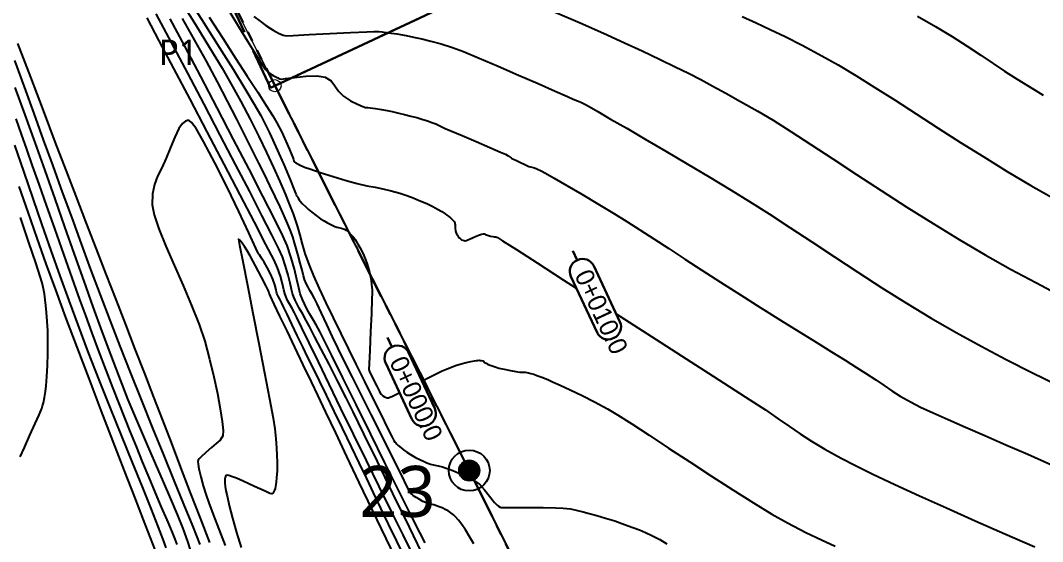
# Model space of a CAD drawing. Header units: millimetres. Extents: x 86 to 591881, y 99 to 1307229.
# Drawn here: x 590577.73 to 590627.72, y 1307025.67 to 1307051.16 of the extents above; entities that cross this region are included whole.
import ezdxf
from ezdxf.enums import TextEntityAlignment as Align

# ---------------------------------------------------------------- set-up
doc = ezdxf.new("R2010")
doc.units = ezdxf.units.MM
for name, pattern in [('CENTER2', [1.125, 0.75, -0.125, 0.125, -0.125]), ('DASHED', [0.75, 0.5, -0.25]), ('PHANTOM', [2.5, 1.25, -0.25, 0.25, -0.25, 0.25, -0.25])]:
    doc.linetypes.add(name, pattern=pattern)
for name, color, linetype, lineweight in [('_BLOQUES', 9, 'Continuous', 20), ('_BORDILLOS Y CUNETAS', 252, 'Continuous', 20), ('COTAS', 40, 'Continuous', 5), ('CUADROS', 9, 'Continuous', 20)]:
    doc.layers.add(name, color=color, linetype=linetype, lineweight=lineweight)
for name, color, linetype in [('_BREAKLINES CORRIDOR', 7, 'Continuous'), ('_MOJONES', 1, 'Continuous'), ('_PUNTOS TOPOGRAFICOS', 1, 'Continuous'), ('C-PROP-BNDY', 150, 'Continuous'), ('C-PROP-LINE', 230, 'Continuous'), ('C-ROAD-CORR-BNDY', 1, 'CENTER2'), ('C-ROAD-SAMP-TEXT', 11, 'Continuous'), ('C-TOPO-MAJR', 9, 'Continuous'), ('C-TOPO-MINR', 8, 'Continuous'), ('Perimetro', 7, 'Continuous')]:
    doc.layers.add(name, color=color, linetype=linetype)
doc.styles.add('ST - ETIQUETAS', font='', dxfattribs={"height": 2.5})
doc.styles.get("Standard").update_dxf_attribs({"font": 'simplex.shx'})
doc.styles.get('ST - ETIQUETAS').set_extended_font_data('Roboto Thin')

# ---------------------------------------------------------------- blocks, each defined once
blk = doc.blocks.new('*X1')
for p, q in [((69.5, 22.75), (70, 22.75)), ((69.502, 22.781), (69.998, 22.781)), ((69.508, 22.812), (69.992, 22.812)), ((69.518, 22.844), (69.982, 22.844)), ((69.533, 22.875), (69.967, 22.875)), ((69.555, 22.906), (69.945, 22.906)), ((69.585, 22.938), (69.915, 22.938)), ((69.629, 22.969), (69.871, 22.969)), ((69.502, 22.719), (69.998, 22.719)), ((69.508, 22.688), (69.992, 22.688)), ((69.518, 22.656), (69.982, 22.656)), ((69.533, 22.625), (69.967, 22.625)), ((69.555, 22.594), (69.945, 22.594)), ((69.585, 22.562), (69.915, 22.562)), ((69.629, 22.531), (69.871, 22.531))]:
    blk.add_line(p, q)
blk = doc.blocks.new('Drill Hole')
at = {"color": 0, "linetype": 'ByBlock', "lineweight": -2}
for radius in [0.05, 0.025]:
    blk.add_circle((0, 0), radius, dxfattribs=at)
at = {"color": 0, "linetype": 'ByBlock', "lineweight": -2, "xscale": 0.1000000000000227, "yscale": 0.1000000000000227, "zscale": 0.1000000000000227}
blk.add_blockref('*X1', (-6.975, -2.275), dxfattribs=at)
blk = doc.blocks.new('*U51', base_point=(590555.4584, 1307117.894, 460.616))
at = {"layer": '_PUNTOS TOPOGRAFICOS', "color": 2, "linetype": 'ByBlock', "lineweight": -2, "xscale": 20, "yscale": 20, "zscale": 20}
blk.add_blockref('Drill Hole', (590555.4584, 1307117.894, 460.616), dxfattribs=at)
blk = doc.blocks.new('*U122', base_point=(590599.6828, 1307029.141, 456.25))
at = {"layer": '_PUNTOS TOPOGRAFICOS', "color": 2, "linetype": 'ByBlock', "lineweight": -2, "xscale": 20, "yscale": 20, "zscale": 20}
blk.add_blockref('Drill Hole', (590599.6828, 1307029.141, 456.25), dxfattribs=at)

msp = doc.modelspace()

# ---------------------------------------------------------------- hatches: boundary and pattern name
at = {"layer": '_MOJONES'}
h = msp.add_hatch(color=5, dxfattribs=at)
h.dxf.hatch_style = 1
h.paths.add_polyline_path([(590599.482, 1307029.599, 0.297664), (590599.183, 1307029.141, 0.541231), (590599.884, 1307028.683), (590599.683, 1307029.141)])
h.paths.add_polyline_path([(590599.482, 1307029.599), (590599.683, 1307029.141), (590600.154, 1307029.309, 0.43503)])
h.paths.add_polyline_path([(590600.183, 1307029.141, 0.085961), (590600.154, 1307029.309), (590599.683, 1307029.141), (590599.884, 1307028.683, 0.297664)])

# ---------------------------------------------------------------- linework, layer by layer
at = {"layer": '_BLOQUES', "flags": 128}
msp.add_lwpolyline([(590590.178, 1307047.968), (590628.051, 1307065.704), (590657.956, 1307007.818), (590654.811, 1307006.619), (590647.927, 1307003.89), (590634.295, 1306998.682), (590617.753, 1306992.343), (590613.249, 1307001.467), (590607.385, 1307013.689), (590599.683, 1307029.141), (590590.178, 1307047.968)], dxfattribs=at)
at = {"layer": '_BORDILLOS Y CUNETAS'}
for p, q in [((590590.178, 1307047.968), (590628.051, 1307065.704)), ((590589.502, 1307049.308), (590590.178, 1307047.968))]:
    msp.add_line(p, q, dxfattribs=at)
at = {"layer": '_BREAKLINES CORRIDOR', "flags": 128}
msp.add_lwpolyline([(590590.178, 1307047.968), (590628.051, 1307065.704), (590657.956, 1307007.818)], dxfattribs=at)
at = {"layer": 'C-PROP-BNDY', "color": 150, "linetype": 'Continuous', "lineweight": -3}
msp.add_polyline3d([(590645.365, 1307032.182, 0), (590628.051, 1307065.704, 0), (590590.178, 1307047.968, 0), (590599.683, 1307029.141, 0), (590607.385, 1307013.689, 0), (590613.279, 1307001.404, 0), (590617.753, 1306992.343, 0), (590634.295, 1306998.682, 0), (590647.927, 1307003.89, 0), (590654.811, 1307006.619, 0), (590657.956, 1307007.818, 0), (590645.365, 1307032.182, 0)], dxfattribs=at)
at = {"layer": 'C-PROP-LINE', "color": 242, "linetype": 'PHANTOM', "lineweight": 30, "ltscale": 2}
msp.add_polyline3d([(590770.61, 1307195.56, 0), (590758.844, 1307190.632, 0), (590723.27, 1307176.59, 0), (590706.232, 1307169.71, 0), (590701.633, 1307167.294, 0), (590694.689, 1307164.346, 0), (590675.329, 1307157.469, 0), (590657.48, 1307151.491, 0), (590649.902, 1307149.162, 0), (590644.427, 1307147.302, 0), (590626.458, 1307141.007, 0), (590607.647, 1307135.099, 0), (590589.284, 1307128.797, 0), (590569.914, 1307123.056, 0), (590555.458, 1307117.894, 0), (590558.142, 1307111.778, 0), (590566.251, 1307095.473, 0), (590568.284, 1307091.697, 0), (590572.463, 1307083.744, 0), (590579.2, 1307069.199, 0), (590585.242, 1307057.746, 0), (590599.683, 1307029.141, 0), (590607.385, 1307013.689, 0)], dxfattribs=at)
at = {"layer": 'C-ROAD-CORR-BNDY', "color": 166, "linetype": 'DASHED', "lineweight": 30, "ltscale": 4}
msp.add_lwpolyline([(590589.966, 1307047.869), (590598.442, 1307051.838), (590592.504, 1307064.516), (590584.029, 1307060.547)], close=True, dxfattribs=at)
at = {"layer": 'C-TOPO-MAJR', "color": 40, "linetype": 'Continuous', "lineweight": -3}
for points, elevation in [([(590585.892, 1307052.332), (590586.699, 1307051.05), (590587.453, 1307049.853), (590588.133, 1307048.77), (590588.714, 1307047.832), (590589.173, 1307047.069), (590589.488, 1307046.51), (590589.912, 1307045.662), (590590.31, 1307044.802), (590590.659, 1307044.002), (590590.937, 1307043.337), (590591.122, 1307042.88), (590591.192, 1307042.705), (590591.216, 1307042.645), (590591.241, 1307042.586), (590591.277, 1307042.523), (590591.318, 1307042.457), (590591.366, 1307042.391), (590591.42, 1307042.321), (590591.516, 1307042.212), (590591.687, 1307042.036), (590591.822, 1307041.912), (590591.986, 1307041.773), (590592.195, 1307041.613), (590592.411, 1307041.462), (590592.594, 1307041.348), (590592.756, 1307041.255), (590592.98, 1307041.144), (590593.116, 1307041.085), (590593.202, 1307041.054), (590593.283, 1307041.028), (590593.36, 1307041.01), (590593.436, 1307040.992), (590593.511, 1307040.97), (590593.584, 1307040.944), (590593.657, 1307040.9), (590593.734, 1307040.848), (590593.807, 1307040.785), (590593.884, 1307040.711), (590593.956, 1307040.63), (590594.032, 1307040.537), (590594.103, 1307040.44), (590594.176, 1307040.331), (590594.241, 1307040.222), (590594.337, 1307040.052), (590594.443, 1307039.842), (590594.529, 1307039.654), (590594.595, 1307039.49), (590594.669, 1307039.282), (590594.738, 1307039.074), (590594.787, 1307038.903), (590594.836, 1307038.692), (590594.882, 1307038.45), (590594.911, 1307038.249), (590594.927, 1307038.11), (590594.937, 1307037.972), (590594.939, 1307037.834), (590594.927, 1307037.521), (590594.896, 1307036.818), (590594.856, 1307035.924), (590594.816, 1307035.037), (590594.786, 1307034.358), (590594.773, 1307034.086), (590594.787, 1307034.027), (590594.827, 1307033.943), (590594.922, 1307033.75), (590595.035, 1307033.52), (590595.163, 1307033.261), (590595.287, 1307033.014), (590595.345, 1307032.899), (590595.403, 1307032.838), (590595.45, 1307032.803), (590595.533, 1307032.754), (590595.618, 1307032.715), (590595.669, 1307032.699), (590595.73, 1307032.7), (590595.799, 1307032.724), (590595.894, 1307032.761), (590596.119, 1307032.875), (590596.635, 1307033.14), (590597.263, 1307033.462), (590597.83, 1307033.752), (590598.159, 1307033.917), (590598.363, 1307034.015), (590598.527, 1307034.089), (590598.736, 1307034.172), (590599.011, 1307034.271), (590599.288, 1307034.359), (590599.534, 1307034.428), (590599.755, 1307034.477), (590599.942, 1307034.51), (590600.032, 1307034.523), (590600.1, 1307034.529), (590600.162, 1307034.532), (590600.217, 1307034.53), (590600.267, 1307034.527), (590600.344, 1307034.508), (590600.39, 1307034.475), (590600.434, 1307034.432), (590600.503, 1307034.386), (590600.584, 1307034.347), (590600.706, 1307034.293), (590600.801, 1307034.257), (590600.949, 1307034.208), (590601.13, 1307034.155), (590601.387, 1307034.094), (590601.702, 1307034.028), (590601.964, 1307033.982), (590602.16, 1307033.961), (590602.324, 1307033.951), (590602.414, 1307033.946), (590602.501, 1307033.935), (590602.587, 1307033.921), (590602.695, 1307033.892), (590602.836, 1307033.849), (590602.985, 1307033.797), (590603.231, 1307033.706), (590603.523, 1307033.586), (590603.756, 1307033.483), (590604.135, 1307033.313), (590604.626, 1307033.086), (590605.198, 1307032.81), (590605.817, 1307032.497), (590606.451, 1307032.155), (590606.942, 1307031.861), (590607.63, 1307031.423), (590608.475, 1307030.872), (590609.433, 1307030.242), (590610.465, 1307029.564), (590611.527, 1307028.87), (590612.579, 1307028.192), (590613.579, 1307027.563), (590614.484, 1307027.014), (590615.255, 1307026.577), (590616.15, 1307026.11), (590616.905, 1307025.743), (590617.578, 1307025.44)], 456.5), ([(590597.564, 1307024.704), (590596.754, 1307026.368), (590595.947, 1307028.024), (590595.19, 1307029.579), (590594.526, 1307030.937), (590594.002, 1307032.006), (590593.663, 1307032.69), (590593.239, 1307033.532), (590592.826, 1307034.34), (590592.447, 1307035.077), (590592.121, 1307035.704), (590591.87, 1307036.183), (590591.714, 1307036.477), (590591.526, 1307036.815), (590591.368, 1307037.088), (590591.245, 1307037.314), (590591.163, 1307037.482), (590591.103, 1307037.619), (590591.039, 1307037.794), (590590.987, 1307037.992), (590590.919, 1307038.303), (590590.827, 1307038.696), (590590.705, 1307039.14), (590590.545, 1307039.603), (590590.37, 1307039.984), (590590.029, 1307040.674), (590589.546, 1307041.625), (590588.948, 1307042.787), (590588.26, 1307044.113), (590587.508, 1307045.553), (590586.718, 1307047.06), (590585.916, 1307048.584), (590585.128, 1307050.077), (590584.379, 1307051.49)], 455.5), ([(590599.906, 1307025.561), (590599.714, 1307025.878), (590599.493, 1307026.237), (590599.321, 1307026.498), (590599.151, 1307026.715), (590599, 1307026.89), (590598.92, 1307026.975), (590598.855, 1307027.027), (590598.788, 1307027.077), (590598.718, 1307027.124), (590598.647, 1307027.169), (590598.54, 1307027.222), (590598.357, 1307027.308), (590598.21, 1307027.373), (590598.082, 1307027.421), (590597.952, 1307027.461), (590597.807, 1307027.495), (590597.665, 1307027.529), (590597.539, 1307027.576), (590597.416, 1307027.631), (590597.229, 1307027.734), (590597.082, 1307027.821), (590597.006, 1307027.874), (590596.94, 1307027.924), (590596.878, 1307027.979), (590596.831, 1307028.022), (590596.792, 1307028.067), (590596.669, 1307028.314), (590596.348, 1307028.957), (590595.897, 1307029.859), (590595.387, 1307030.88), (590594.887, 1307031.883), (590594.465, 1307032.728), (590594.191, 1307033.277), (590593.975, 1307033.709), (590593.802, 1307034.051), (590593.645, 1307034.364), (590593.474, 1307034.707), (590593.262, 1307035.141), (590593, 1307035.688), (590592.721, 1307036.28), (590592.459, 1307036.841), (590592.246, 1307037.293), (590592.116, 1307037.559), (590591.996, 1307037.773), (590591.892, 1307037.943), (590591.802, 1307038.103), (590591.71, 1307038.291), (590591.634, 1307038.486), (590591.578, 1307038.671), (590591.506, 1307038.946), (590591.417, 1307039.285), (590591.312, 1307039.665), (590591.217, 1307040.004), (590591.14, 1307040.284), (590591.052, 1307040.568), (590590.925, 1307040.92), (590590.799, 1307041.229), (590590.633, 1307041.607), (590590.431, 1307042.047), (590590.196, 1307042.543), (590589.933, 1307043.087), (590589.647, 1307043.673), (590589.395, 1307044.184), (590589.089, 1307044.804), (590588.73, 1307045.521), (590588.322, 1307046.326), (590587.867, 1307047.208), (590587.367, 1307048.157), (590586.827, 1307049.162), (590586.247, 1307050.214), (590585.657, 1307051.257)], 456), ([(590587.971, 1307051.557), (590588.395, 1307050.871), (590588.835, 1307050.151), (590589.239, 1307049.492), (590589.55, 1307048.994), (590589.716, 1307048.754), (590589.91, 1307048.588), (590590.093, 1307048.47), (590590.188, 1307048.416), (590590.255, 1307048.378), (590590.317, 1307048.345), (590590.375, 1307048.321), (590590.428, 1307048.3), (590590.516, 1307048.283), (590590.695, 1307048.312), (590591.13, 1307048.375), (590591.689, 1307048.435), (590592.238, 1307048.452), (590592.644, 1307048.388), (590592.928, 1307048.204), (590593.112, 1307047.964), (590593.284, 1307047.702), (590593.533, 1307047.449), (590593.875, 1307047.231), (590594.219, 1307047.059), (590594.487, 1307046.945), (590594.604, 1307046.902), (590594.665, 1307046.898), (590594.727, 1307046.897), (590594.844, 1307046.883), (590595.096, 1307046.849), (590595.396, 1307046.801), (590595.662, 1307046.751), (590595.917, 1307046.697), (590596.232, 1307046.625), (590596.523, 1307046.555), (590596.825, 1307046.479), (590597.115, 1307046.403), (590597.37, 1307046.33), (590597.638, 1307046.247), (590597.852, 1307046.173), (590598.052, 1307046.096), (590598.215, 1307046.023), (590598.341, 1307045.958), (590598.502, 1307045.88), (590598.784, 1307045.758), (590599.337, 1307045.523), (590600.02, 1307045.233), (590600.693, 1307044.947), (590601.217, 1307044.723), (590601.452, 1307044.62), (590601.595, 1307044.535), (590601.683, 1307044.477), (590601.726, 1307044.443), (590601.769, 1307044.409), (590601.842, 1307044.374), (590601.998, 1307044.3), (590602.186, 1307044.212), (590602.371, 1307044.125), (590602.526, 1307044.053), (590602.605, 1307044.018), (590602.671, 1307043.997), (590602.739, 1307043.979), (590602.807, 1307043.963), (590602.875, 1307043.945), (590602.995, 1307043.896), (590603.202, 1307043.799), (590603.407, 1307043.685), (590603.844, 1307043.437), (590604.456, 1307043.084), (590605.187, 1307042.657), (590605.98, 1307042.186), (590606.78, 1307041.701), (590607.384, 1307041.324), (590608.025, 1307040.916), (590608.707, 1307040.474), (590609.437, 1307039.999), (590610.221, 1307039.488), (590611.063, 1307038.941), (590611.969, 1307038.356), (590612.946, 1307037.733), (590613.944, 1307037.102), (590614.902, 1307036.501), (590615.806, 1307035.936), (590616.644, 1307035.415), (590617.402, 1307034.945), (590618.066, 1307034.533), (590618.623, 1307034.186), (590619.06, 1307033.912), (590619.575, 1307033.575), (590619.978, 1307033.298), (590620.346, 1307033.045), (590620.759, 1307032.785), (590621.292, 1307032.483), (590621.757, 1307032.248), (590622.368, 1307031.963), (590623.107, 1307031.632), (590623.957, 1307031.259), (590624.901, 1307030.849), (590625.921, 1307030.406), (590627.001, 1307029.935), (590628.123, 1307029.439)], 457), ([(590603.888, 1307051.572), (590605.102, 1307051.043), (590606.248, 1307050.535), (590607.278, 1307050.07), (590608.144, 1307049.668), (590609.02, 1307049.252), (590609.761, 1307048.895), (590610.409, 1307048.574), (590611.009, 1307048.266), (590611.604, 1307047.95), (590612.238, 1307047.601), (590612.955, 1307047.198), (590613.798, 1307046.718), (590614.539, 1307046.275), (590615.41, 1307045.728), (590616.392, 1307045.092), (590617.469, 1307044.386), (590618.623, 1307043.629), (590619.835, 1307042.837), (590621.089, 1307042.029), (590622.365, 1307041.223), (590623.647, 1307040.436), (590624.916, 1307039.687), (590626.156, 1307038.993), (590627.387, 1307038.333), (590628.64, 1307037.676)], 457.5), ([(590621.612, 1307051.367), (590622.489, 1307050.867), (590623.293, 1307050.377), (590624.029, 1307049.905), (590624.699, 1307049.459), (590625.307, 1307049.048), (590625.857, 1307048.68), (590626.352, 1307048.364), (590626.907, 1307048.023), (590627.357, 1307047.744), (590627.755, 1307047.497)], 458), ([(590577.439, 1307049.206), (590577.914, 1307047.906), (590578.385, 1307046.612), (590578.852, 1307045.323), (590579.316, 1307044.041), (590579.778, 1307042.765), (590580.24, 1307041.496), (590580.702, 1307040.234), (590581.166, 1307038.979), (590581.632, 1307037.732), (590582.103, 1307036.493), (590582.595, 1307035.224), (590583.116, 1307033.903), (590583.655, 1307032.56), (590584.197, 1307031.219), (590584.73, 1307029.909), (590585.241, 1307028.657), (590585.716, 1307027.489), (590586.142, 1307026.433), (590586.506, 1307025.515)], 455.5), ([(590577.517, 1307046.344), (590577.775, 1307045.599), (590578.032, 1307044.854), (590578.309, 1307044.054), (590578.626, 1307043.145), (590579.005, 1307042.075), (590579.395, 1307040.977), (590579.74, 1307040.001), (590580.052, 1307039.117), (590580.344, 1307038.296), (590580.626, 1307037.506), (590580.912, 1307036.718), (590581.212, 1307035.902), (590581.539, 1307035.027), (590581.909, 1307034.053), (590582.239, 1307033.197), (590582.541, 1307032.427), (590582.826, 1307031.712), (590583.106, 1307031.019), (590583.39, 1307030.317), (590583.692, 1307029.574), (590584.01, 1307028.802), (590584.325, 1307028.053), (590584.624, 1307027.352), (590584.893, 1307026.723), (590585.118, 1307026.191), (590585.285, 1307025.782), (590585.379, 1307025.52)], 456), ([(590596.581, 1307024.768), (590596.135, 1307025.688), (590595.733, 1307026.524), (590595.362, 1307027.302), (590595.009, 1307028.046), (590594.661, 1307028.778), (590594.304, 1307029.524), (590593.927, 1307030.308), (590593.491, 1307031.206), (590593.081, 1307032.047), (590592.701, 1307032.824), (590592.355, 1307033.53), (590592.046, 1307034.16), (590591.779, 1307034.708), (590591.556, 1307035.166), (590591.276, 1307035.748), (590591.009, 1307036.306), (590590.779, 1307036.791), (590590.607, 1307037.151), (590590.516, 1307037.336), (590590.414, 1307037.523), (590590.349, 1307037.637), (590590.306, 1307037.732), (590590.277, 1307037.804), (590590.256, 1307037.879), (590590.234, 1307037.987), (590590.176, 1307038.229), (590590.084, 1307038.51), (590589.964, 1307038.765), (590589.801, 1307039.07), (590589.649, 1307039.339), (590589.564, 1307039.485), (590589.476, 1307039.616), (590589.42, 1307039.695), (590589.38, 1307039.742), (590589.252, 1307040.023), (590588.911, 1307040.762), (590588.421, 1307041.805), (590587.846, 1307043.002), (590587.248, 1307044.199), (590586.693, 1307045.244), (590586.321, 1307045.868), (590586.106, 1307046.161), (590586, 1307046.255), (590585.961, 1307046.268), (590585.905, 1307046.265), (590585.8, 1307046.232), (590585.656, 1307046.12), (590585.482, 1307045.874), (590585.28, 1307045.451), (590585.08, 1307044.95), (590584.864, 1307044.425), (590584.642, 1307043.952), (590584.444, 1307043.537), (590584.289, 1307043.131), (590584.191, 1307042.684), (590584.17, 1307042.146), (590584.267, 1307041.654), (590584.507, 1307040.962), (590584.849, 1307040.12), (590585.256, 1307039.181), (590585.687, 1307038.194), (590586.106, 1307037.212), (590586.471, 1307036.285), (590586.745, 1307035.465), (590586.98, 1307034.595), (590587.188, 1307033.727), (590587.365, 1307032.902), (590587.505, 1307032.161), (590587.6, 1307031.544), (590587.646, 1307031.092), (590587.637, 1307030.846), (590587.508, 1307030.619), (590587.314, 1307030.466), (590587.076, 1307030.275), (590586.807, 1307030.019), (590586.572, 1307029.803), (590586.469, 1307029.709), (590586.421, 1307029.652), (590586.416, 1307029.572), (590586.424, 1307029.476), (590586.442, 1307029.327), (590586.479, 1307029.162), (590586.56, 1307028.83), (590586.675, 1307028.4), (590586.814, 1307027.938), (590586.947, 1307027.56), (590587.161, 1307026.984), (590587.433, 1307026.269), (590587.739, 1307025.474)], 455), ([(590584.32, 1307025.261), (590584.095, 1307025.849), (590583.757, 1307026.724), (590583.327, 1307027.836), (590582.825, 1307029.134), (590582.271, 1307030.566), (590581.688, 1307032.084), (590581.094, 1307033.635), (590580.511, 1307035.169), (590579.96, 1307036.635), (590579.46, 1307037.983), (590579, 1307039.252), (590578.55, 1307040.515), (590578.109, 1307041.775), (590577.673, 1307043.033)], 456.5)]:
    msp.add_lwpolyline(points, dxfattribs=dict(at, elevation=elevation))
at = {"layer": 'C-TOPO-MINR', "color": 44, "linetype": 'Continuous', "lineweight": -3}
for points, elevation in [([(590585.544, 1307052.171), (590586.291, 1307050.96), (590586.98, 1307049.834), (590587.593, 1307048.817), (590588.112, 1307047.93), (590588.518, 1307047.197), (590588.973, 1307046.322), (590589.39, 1307045.486), (590589.771, 1307044.696), (590590.112, 1307043.959), (590590.415, 1307043.283), (590590.677, 1307042.675), (590590.897, 1307042.142), (590591.075, 1307041.691), (590591.276, 1307041.117), (590591.406, 1307040.65), (590591.515, 1307040.22), (590591.646, 1307039.753), (590591.848, 1307039.18), (590592.066, 1307038.658), (590592.345, 1307038.038), (590592.672, 1307037.345), (590593.031, 1307036.604), (590593.405, 1307035.84), (590593.78, 1307035.078), (590594.139, 1307034.343), (590594.557, 1307033.49), (590594.979, 1307032.64), (590595.37, 1307031.86), (590595.693, 1307031.217), (590595.915, 1307030.78), (590595.998, 1307030.616), (590596.05, 1307030.532), (590596.087, 1307030.488), (590596.128, 1307030.442), (590596.208, 1307030.366), (590596.346, 1307030.245), (590596.472, 1307030.147), (590596.63, 1307030.04), (590596.814, 1307029.927), (590597.059, 1307029.786), (590597.299, 1307029.66), (590597.472, 1307029.577), (590597.614, 1307029.518), (590597.796, 1307029.456), (590597.993, 1307029.403), (590598.168, 1307029.369), (590598.37, 1307029.32), (590598.557, 1307029.264), (590598.705, 1307029.214), (590598.887, 1307029.143), (590599.173, 1307029.019), (590599.504, 1307028.865), (590599.761, 1307028.736), (590599.939, 1307028.63), (590600.085, 1307028.535), (590600.153, 1307028.488), (590600.2, 1307028.45), (590600.243, 1307028.414), (590600.306, 1307028.347), (590600.424, 1307028.203), (590600.675, 1307027.894), (590600.926, 1307027.585), (590601.043, 1307027.443), (590601.109, 1307027.394), (590601.191, 1307027.35), (590601.244, 1307027.331), (590601.44, 1307027.331), (590601.935, 1307027.332), (590602.599, 1307027.331), (590603.298, 1307027.327), (590603.902, 1307027.318), (590604.278, 1307027.301), (590604.63, 1307027.259), (590604.908, 1307027.205), (590605.254, 1307027.121), (590605.553, 1307027.045), (590605.926, 1307026.943), (590606.351, 1307026.818), (590606.809, 1307026.672), (590607.279, 1307026.508), (590607.688, 1307026.358), (590608.012, 1307026.235), (590608.304, 1307026.112), (590608.617, 1307025.963), (590609.003, 1307025.763), (590609.346, 1307025.557)], 456.25), ([(590597.087, 1307024.708), (590596.451, 1307025.992), (590595.88, 1307027.143), (590595.277, 1307028.362), (590594.651, 1307029.636), (590594.022, 1307030.923), (590593.409, 1307032.182), (590592.831, 1307033.373), (590592.307, 1307034.454), (590591.856, 1307035.384), (590591.498, 1307036.123), (590591.253, 1307036.629), (590591.138, 1307036.86), (590591.004, 1307037.105), (590590.89, 1307037.302), (590590.802, 1307037.462), (590590.724, 1307037.626), (590590.659, 1307037.796), (590590.612, 1307037.982), (590590.546, 1307038.282), (590590.45, 1307038.654), (590590.314, 1307039.056), (590590.136, 1307039.429), (590589.742, 1307040.203), (590589.176, 1307041.298), (590588.48, 1307042.635), (590587.695, 1307044.134), (590586.865, 1307045.716), (590586.031, 1307047.301), (590585.236, 1307048.81), (590584.521, 1307050.163), (590583.93, 1307051.281)], 455.25), ([(590597.534, 1307025.603), (590597.263, 1307026.117), (590596.813, 1307027.008), (590596.229, 1307028.176), (590595.56, 1307029.524), (590594.852, 1307030.955), (590594.153, 1307032.371), (590593.509, 1307033.675), (590592.968, 1307034.769), (590592.577, 1307035.556), (590592.384, 1307035.938), (590592.198, 1307036.269), (590592.034, 1307036.542), (590591.888, 1307036.785), (590591.756, 1307037.026), (590591.622, 1307037.294), (590591.524, 1307037.511), (590591.419, 1307037.792), (590591.342, 1307038.075), (590591.252, 1307038.483), (590591.136, 1307038.986), (590590.981, 1307039.552), (590590.775, 1307040.15), (590590.56, 1307040.623), (590590.154, 1307041.448), (590589.595, 1307042.556), (590588.918, 1307043.876), (590588.16, 1307045.34), (590587.359, 1307046.877), (590586.55, 1307048.418), (590585.771, 1307049.894), (590585.058, 1307051.234)], 455.75), ([(590586.971, 1307051.322), (590587.627, 1307050.285), (590588.252, 1307049.313), (590588.828, 1307048.426), (590589.337, 1307047.645), (590589.76, 1307046.992), (590590.08, 1307046.487), (590590.278, 1307046.152), (590590.51, 1307045.698), (590590.719, 1307045.246), (590590.89, 1307044.851), (590591.008, 1307044.567), (590591.056, 1307044.448), (590591.086, 1307044.363), (590591.109, 1307044.296), (590591.157, 1307044.234), (590591.204, 1307044.199), (590591.262, 1307044.16), (590591.387, 1307044.093), (590591.621, 1307043.984), (590591.882, 1307043.894), (590592.388, 1307043.728), (590593.021, 1307043.526), (590593.664, 1307043.33), (590594.198, 1307043.179), (590594.682, 1307043.067), (590595.078, 1307042.995), (590595.453, 1307042.927), (590595.871, 1307042.827), (590596.286, 1307042.706), (590596.629, 1307042.592), (590596.934, 1307042.478), (590597.233, 1307042.358), (590597.602, 1307042.198), (590597.897, 1307042.053), (590598.133, 1307041.928), (590598.335, 1307041.81), (590598.499, 1307041.706), (590598.595, 1307041.641), (590598.689, 1307041.57), (590598.768, 1307041.506), (590598.838, 1307041.439), (590598.895, 1307041.379), (590598.938, 1307041.319), (590598.972, 1307041.264), (590598.983, 1307041.212), (590598.992, 1307041.162), (590598.987, 1307041.069), (590598.993, 1307040.977), (590599.008, 1307040.889), (590599.032, 1307040.804), (590599.064, 1307040.723), (590599.103, 1307040.649), (590599.147, 1307040.582), (590599.197, 1307040.522), (590599.25, 1307040.472), (590599.307, 1307040.432), (590599.367, 1307040.403), (590599.428, 1307040.386), (590599.49, 1307040.383), (590599.551, 1307040.394), (590599.612, 1307040.42), (590599.701, 1307040.463), (590599.878, 1307040.547), (590600.025, 1307040.613), (590600.184, 1307040.669), (590600.284, 1307040.7), (590600.379, 1307040.721), (590600.439, 1307040.722), (590600.482, 1307040.691), (590600.535, 1307040.667), (590600.619, 1307040.641), (590600.731, 1307040.609), (590600.83, 1307040.592), (590600.904, 1307040.581), (590600.98, 1307040.576), (590601.069, 1307040.54), (590601.314, 1307040.382), (590601.987, 1307039.949), (590603.004, 1307039.295), (590604.28, 1307038.473), (590605.732, 1307037.539), (590607.274, 1307036.546), (590608.823, 1307035.549), (590610.295, 1307034.602), (590611.605, 1307033.759), (590612.668, 1307033.075), (590613.402, 1307032.604), (590614.164, 1307032.104), (590614.791, 1307031.677), (590615.339, 1307031.296), (590615.864, 1307030.939), (590616.423, 1307030.578), (590617.071, 1307030.189), (590617.865, 1307029.747), (590618.543, 1307029.397), (590619.429, 1307028.965), (590620.492, 1307028.463), (590621.699, 1307027.906), (590623.019, 1307027.309), (590624.421, 1307026.685), (590625.871, 1307026.048), (590627.339, 1307025.413)], 456.75), ([(590589.153, 1307051.355), (590589.455, 1307051.121), (590589.737, 1307050.919), (590589.964, 1307050.766), (590590.097, 1307050.68), (590590.238, 1307050.598), (590590.356, 1307050.538), (590590.477, 1307050.485), (590590.577, 1307050.447), (590590.665, 1307050.427), (590590.754, 1307050.413), (590591.078, 1307050.428), (590591.858, 1307050.466), (590592.867, 1307050.517), (590593.879, 1307050.569), (590594.669, 1307050.608), (590595.01, 1307050.624), (590595.133, 1307050.623), (590595.257, 1307050.616), (590595.418, 1307050.599), (590595.736, 1307050.561), (590596.149, 1307050.502), (590596.594, 1307050.423), (590596.961, 1307050.348), (590597.365, 1307050.261), (590597.812, 1307050.152), (590598.311, 1307050.012), (590598.87, 1307049.833), (590599.397, 1307049.633), (590600.173, 1307049.313), (590601.104, 1307048.917), (590602.096, 1307048.489), (590603.053, 1307048.071), (590603.881, 1307047.707), (590604.485, 1307047.44), (590604.771, 1307047.313), (590604.975, 1307047.226), (590605.137, 1307047.155), (590605.336, 1307047.057), (590605.542, 1307046.943), (590605.974, 1307046.697), (590606.599, 1307046.337), (590607.383, 1307045.884), (590608.291, 1307045.355), (590609.29, 1307044.769), (590610.345, 1307044.146), (590611.424, 1307043.504), (590612.49, 1307042.862), (590613.385, 1307042.308), (590614.344, 1307041.692), (590615.362, 1307041.027), (590616.431, 1307040.322), (590617.543, 1307039.589), (590618.692, 1307038.839), (590619.869, 1307038.083), (590621.068, 1307037.332), (590622.28, 1307036.597), (590623.5, 1307035.889), (590624.719, 1307035.219), (590625.948, 1307034.576), (590627.2, 1307033.943), (590628.467, 1307033.322)], 457.25), ([(590613.023, 1307051.347), (590613.716, 1307051.039), (590614.404, 1307050.721), (590615.135, 1307050.366), (590615.958, 1307049.946), (590616.921, 1307049.434), (590617.721, 1307048.983), (590618.59, 1307048.462), (590619.521, 1307047.882), (590620.506, 1307047.254), (590621.538, 1307046.589), (590622.61, 1307045.897), (590623.714, 1307045.191), (590624.843, 1307044.48), (590625.989, 1307043.775), (590627.145, 1307043.087), (590628.304, 1307042.428)], 457.75), ([(590577.592, 1307050.037), (590578.222, 1307048.378), (590578.84, 1307046.752), (590579.424, 1307045.219), (590579.951, 1307043.839), (590580.443, 1307042.557), (590580.935, 1307041.28), (590581.425, 1307040.011), (590581.911, 1307038.754), (590582.393, 1307037.51), (590582.868, 1307036.283), (590583.336, 1307035.076), (590583.795, 1307033.892), (590584.243, 1307032.733), (590584.679, 1307031.603), (590585.101, 1307030.504), (590585.567, 1307029.289), (590586.043, 1307028.047), (590586.517, 1307026.811), (590586.976, 1307025.612)], 455.25), ([(590577.458, 1307047.879), (590577.948, 1307046.548), (590578.439, 1307045.188), (590578.929, 1307043.813), (590579.416, 1307042.435), (590579.897, 1307041.066), (590580.37, 1307039.721), (590580.833, 1307038.41), (590581.282, 1307037.149), (590581.716, 1307035.949), (590582.132, 1307034.823), (590582.527, 1307033.784), (590582.994, 1307032.606), (590583.452, 1307031.498), (590583.895, 1307030.459), (590584.317, 1307029.489), (590584.711, 1307028.588), (590585.073, 1307027.756), (590585.396, 1307026.993), (590585.674, 1307026.3), (590585.901, 1307025.676), (590586.181, 1307024.798)], 455.75), ([(590584.858, 1307025.364), (590584.721, 1307025.759), (590584.47, 1307026.411), (590584.122, 1307027.283), (590583.697, 1307028.336), (590583.212, 1307029.53), (590582.687, 1307030.827), (590582.14, 1307032.189), (590581.589, 1307033.576), (590581.054, 1307034.949), (590580.551, 1307036.271), (590580.116, 1307037.454), (590579.68, 1307038.667), (590579.243, 1307039.906), (590578.804, 1307041.168), (590578.362, 1307042.449), (590577.916, 1307043.745), (590577.465, 1307045.053)], 456.25), ([(590577.722, 1307029.811), (590577.926, 1307030.265), (590578.199, 1307030.873), (590578.452, 1307031.438), (590578.643, 1307031.864), (590578.728, 1307032.056), (590578.777, 1307032.181), (590578.818, 1307032.308), (590578.857, 1307032.46), (590578.91, 1307032.706), (590578.958, 1307033.005), (590578.986, 1307033.292), (590579.02, 1307033.737), (590579.052, 1307034.283), (590579.074, 1307034.871), (590579.08, 1307035.443), (590579.068, 1307035.968), (590579.042, 1307036.446), (590579.01, 1307036.865), (590578.975, 1307037.216), (590578.945, 1307037.486), (590578.908, 1307037.792), (590578.87, 1307038.033), (590578.8, 1307038.331), (590578.704, 1307038.635), (590578.481, 1307039.307), (590578.151, 1307040.289), (590577.731, 1307041.525)], 456.75), ([(590596.3, 1307024.394), (590595.618, 1307025.81), (590594.949, 1307027.208), (590594.307, 1307028.556), (590593.705, 1307029.823), (590593.157, 1307030.979), (590592.677, 1307031.993), (590592.278, 1307032.834), (590591.974, 1307033.472), (590591.568, 1307034.317), (590591.16, 1307035.169), (590590.771, 1307035.979), (590590.427, 1307036.697), (590590.15, 1307037.275), (590589.965, 1307037.663), (590589.895, 1307037.812), (590589.875, 1307037.887), (590589.854, 1307037.963), (590589.752, 1307038.159), (590589.516, 1307038.607), (590589.226, 1307039.152), (590588.965, 1307039.64), (590588.813, 1307039.914), (590588.689, 1307040.105), (590588.58, 1307040.261), (590588.526, 1307040.334), (590588.483, 1307040.386), (590588.446, 1307040.428), (590588.398, 1307040.462), (590588.455, 1307040.167), (590588.611, 1307039.374), (590588.837, 1307038.217), (590589.107, 1307036.832), (590589.394, 1307035.352), (590589.671, 1307033.913), (590589.911, 1307032.65), (590590.088, 1307031.696), (590590.173, 1307031.188), (590590.23, 1307030.688), (590590.264, 1307030.258), (590590.281, 1307029.884), (590590.288, 1307029.55), (590590.282, 1307029.129), (590590.262, 1307028.778), (590590.247, 1307028.591), (590590.229, 1307028.463), (590590.209, 1307028.357), (590590.184, 1307028.258), (590590.159, 1307028.176), (590590.127, 1307028.109), (590590.097, 1307028.054), (590590.023, 1307027.998), (590589.938, 1307028.015), (590589.7, 1307028.124), (590589.175, 1307028.365), (590588.622, 1307028.619), (590588.298, 1307028.762), (590588.055, 1307028.85), (590587.925, 1307028.892), (590587.837, 1307028.915), (590587.775, 1307028.894), (590587.758, 1307028.85), (590587.741, 1307028.8), (590587.735, 1307028.728), (590587.732, 1307028.64), (590587.737, 1307028.545), (590587.752, 1307028.365), (590587.783, 1307028.15), (590587.838, 1307027.895), (590587.948, 1307027.429), (590588.106, 1307026.812), (590588.301, 1307026.106), (590588.527, 1307025.372)], 454.75)]:
    msp.add_lwpolyline(points, dxfattribs=dict(at, elevation=elevation))
at = {"layer": 'COTAS', "flags": 128}
msp.add_lwpolyline([(590583.817, 1307060.448), (590590.178, 1307047.968)], dxfattribs=at)
at = {"layer": 'COTAS'}
for centre in [(590590.178, 1307047.968), (590599.683, 1307029.141)]:
    msp.add_circle(centre, 0.3, dxfattribs=at)

# ---------------------------------------------------------------- block references
at = {"layer": '_MOJONES'}
msp.add_blockref('*U51', (590599.683, 1307029.141, 456.25), dxfattribs=at)
at = {"layer": '_PUNTOS TOPOGRAFICOS'}
msp.add_blockref('*U122', (590599.683, 1307029.141, 456.25), dxfattribs=at)

# ---------------------------------------------------------------- texts
at = {"layer": 'CUADROS', "style": 'ST - ETIQUETAS'}
msp.add_text('P1', height=1.25, dxfattribs=at).set_placement((590585.453, 1307049.601), align=Align.MIDDLE_CENTER)
at = {"layer": 'Perimetro', "color": 3, "style": 'ST - ETIQUETAS'}
msp.add_text('23', height=2.5, dxfattribs=at).set_placement((590594.315, 1307026.871))

# ---------------------------------------------------------------- next in the draw order: texts
at = {"layer": 'C-ROAD-SAMP-TEXT', "color": 194, "linetype": 'Continuous', "lineweight": -3, "char_height": 0.9, "width": 3.04168, "attachment_point": 4, "rotation": 295.0938, "bg_fill": 3, "box_fill_scale": 1.166667, "bg_fill_color": 256, "bg_fill_true_color": 13158600, "bg_fill_transparency": 0}
for s, insert in [('{\\fFreestyle Script|b0|i0|c0|p66;\\C196;\\c8323135;0+010.0}', (590605.214, 1307038.888)), ('{\\fFreestyle Script|b0|i0|c0|p66;\\C196;\\c8323135;0+000.0}', (590596.158, 1307034.647))]:
    msp.add_mtext(s, dxfattribs=dict(at, insert=insert))

# ---------------------------------------------------------------- next in the draw order: linework, layer by layer
at = {"layer": 'C-ROAD-SAMP-TEXT', "color": 194, "linetype": 'Continuous', "lineweight": 30}
for p, q in [((590604.748, 1307039.884), (590604.96, 1307039.431)), ((590604.976, 1307039.439), (590604.943, 1307039.423)), ((590607.052, 1307036.423), (590605.774, 1307039.15)), ((590604.654, 1307038.626), (590605.932, 1307035.898)), ((590595.692, 1307035.643), (590595.904, 1307035.19)), ((590606.729, 1307035.609), (590606.763, 1307035.625)), ((590595.92, 1307035.198), (590595.887, 1307035.182)), ((590597.995, 1307032.182), (590596.718, 1307034.909)), ((590595.598, 1307034.385), (590596.875, 1307031.657)), ((590597.673, 1307031.368), (590597.706, 1307031.384))]:
    msp.add_line(p, q, dxfattribs=at)
for centre, start, end in [((590605.198, 1307038.88), 115.0938, 205.0938), ((590605.231, 1307038.896), 25.0938, 115.0938), ((590606.508, 1307036.168), 295.0938, 25.0938), ((590606.475, 1307036.153), 205.0938, 295.0938), ((590596.142, 1307034.639), 115.0938, 205.0938), ((590596.175, 1307034.655), 25.0938, 115.0938), ((590597.452, 1307031.927), 295.0938, 25.0938), ((590597.419, 1307031.912), 205.0938, 295.0938)]:
    msp.add_arc(centre, 0.6, start, end, dxfattribs=at)

doc.saveas('drawing.dxf')
